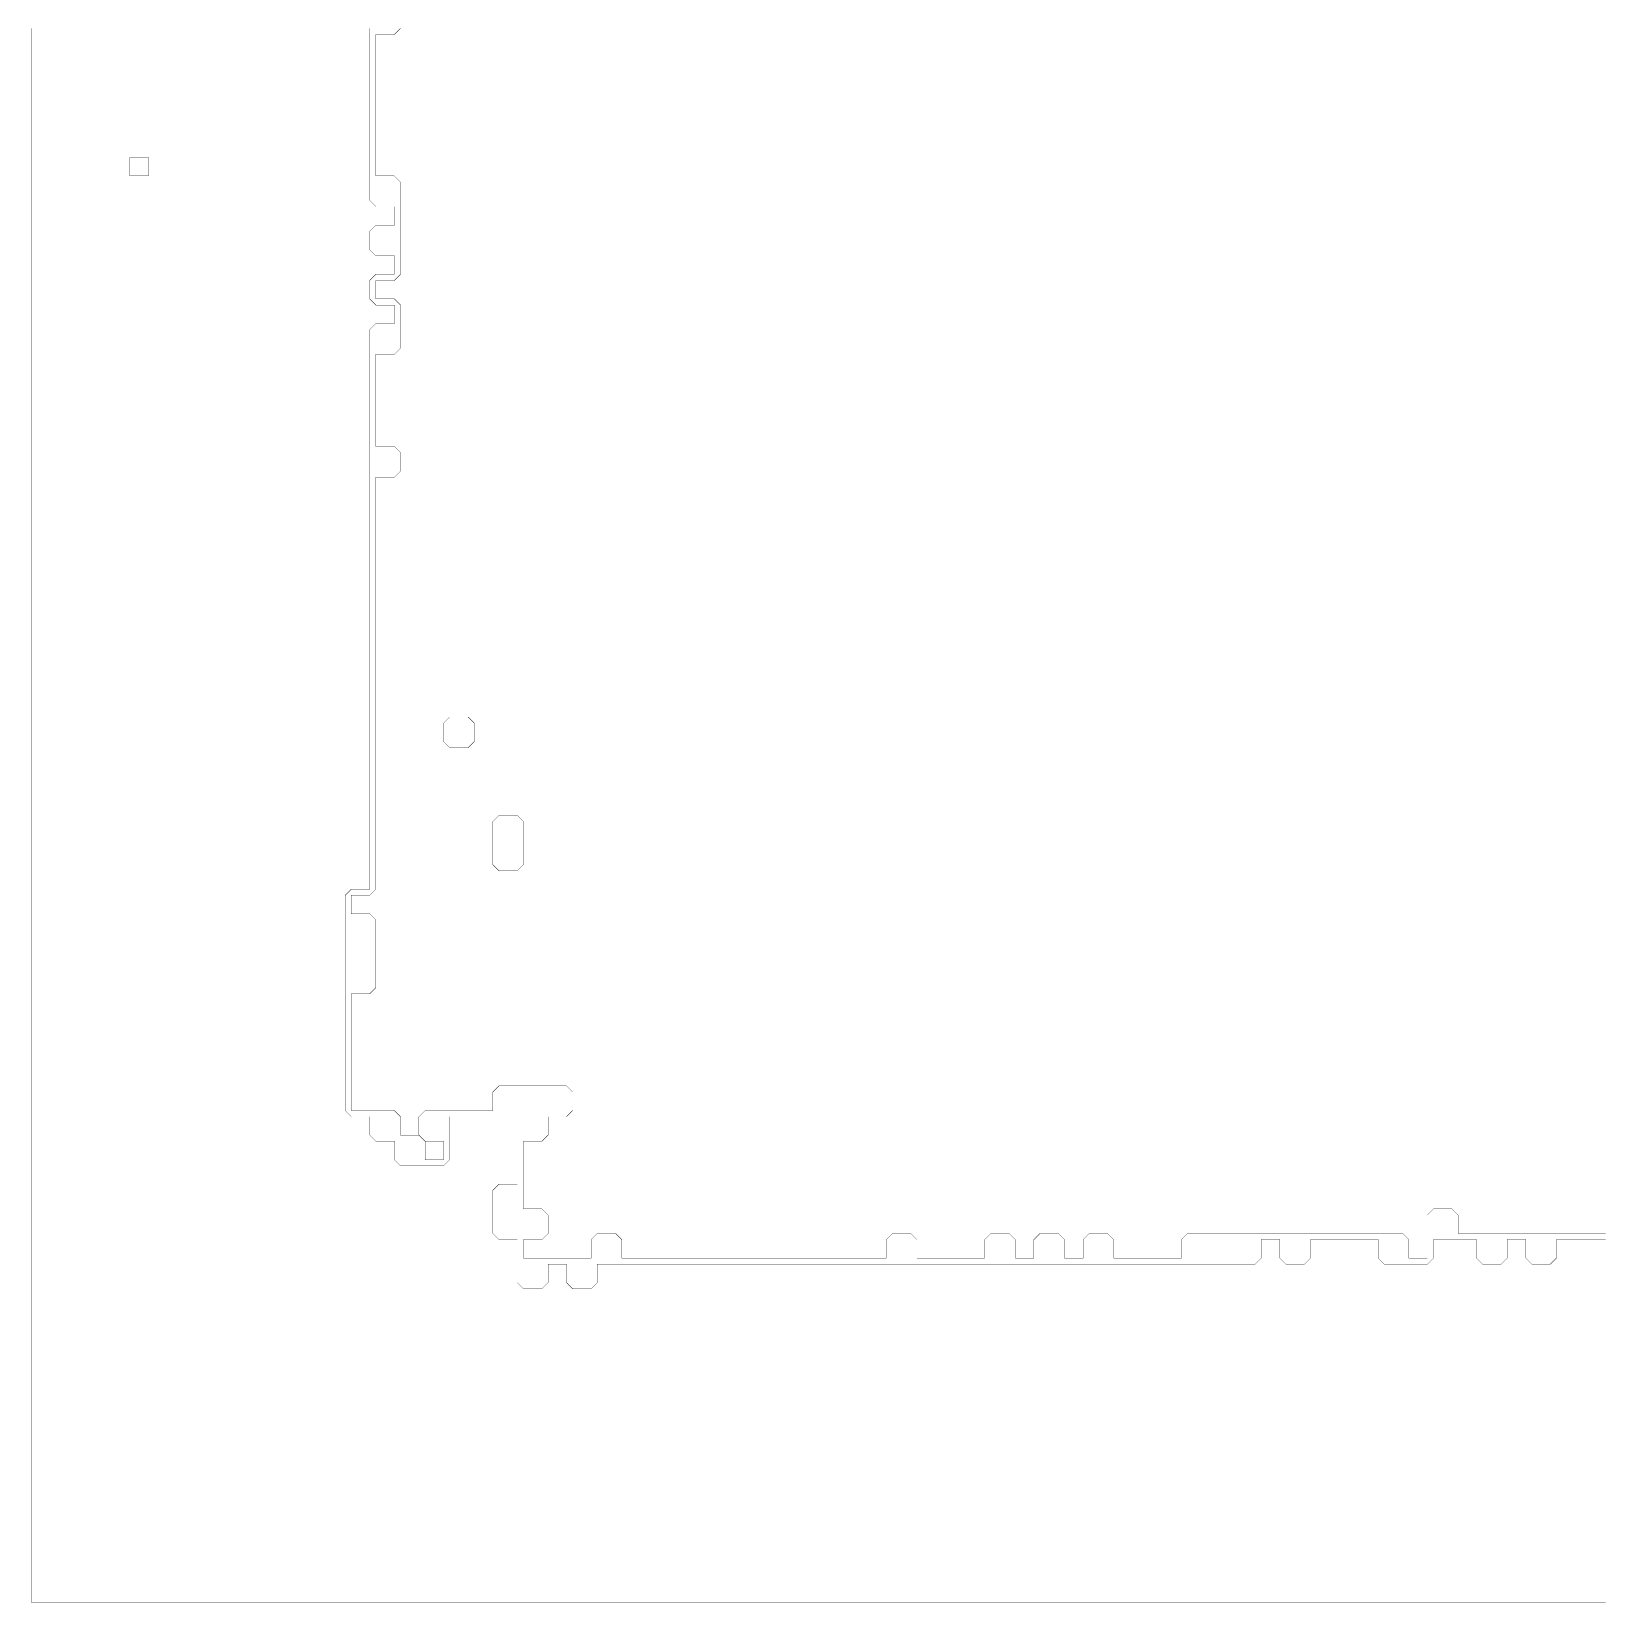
# Model space of a CAD drawing. Header units: metres. Extents: x 0 to 4990, y -4990 to 0.
# Drawn here: x 0 to 2495, y -4990 to -2495 of the extents above; entities that cross this region are included whole.
import ezdxf

# ---------------------------------------------------------------- set-up
doc = ezdxf.new("R2010")
doc.units = ezdxf.units.M
for name, color, linetype in [('conductor', 1, 'Continuous'), ('dielectric', 8, 'Continuous'), ('substrate', 5, 'Continuous')]:
    doc.layers.add(name, color=color, linetype=linetype)

msp = doc.modelspace()

# ---------------------------------------------------------------- linework, layer by layer
at = {"layer": 'conductor', "const_width": 0.5}
msp.add_lwpolyline([(585.9375, -2490.234375), (576.171875, -2500), (566.40625, -2500), (556.640625, -2500), (546.875, -2500), (546.875, -2509.765625), (546.875, -2519.53125), (546.875, -2529.296875), (546.875, -2539.0625), (546.875, -2548.828125), (546.875, -2558.59375), (546.875, -2568.359375), (546.875, -2578.125), (546.875, -2587.890625), (546.875, -2597.65625), (546.875, -2607.421875), (546.875, -2617.1875), (546.875, -2626.953125), (546.875, -2636.71875), (546.875, -2646.484375), (546.875, -2656.25), (546.875, -2666.015625), (546.875, -2675.78125), (546.875, -2685.546875), (546.875, -2695.3125), (546.875, -2705.078125), (546.875, -2714.84375), (546.875, -2724.609375), (556.640625, -2724.609375), (566.40625, -2724.609375), (576.171875, -2724.609375), (585.9375, -2734.375), (585.9375, -2744.140625), (585.9375, -2753.90625), (585.9375, -2763.671875), (585.9375, -2773.4375), (585.9375, -2783.203125), (585.9375, -2792.96875), (585.9375, -2802.734375), (585.9375, -2812.5), (585.9375, -2822.265625), (585.9375, -2832.03125), (585.9375, -2841.796875), (585.9375, -2851.5625), (585.9375, -2861.328125), (585.9375, -2871.09375), (585.9375, -2880.859375), (576.171875, -2890.625), (566.40625, -2890.625), (556.640625, -2890.625), (546.875, -2890.625), (546.875, -2900.390625), (546.875, -2910.15625), (546.875, -2919.921875), (556.640625, -2919.921875), (566.40625, -2919.921875), (576.171875, -2919.921875), (585.9375, -2929.6875), (585.9375, -2939.453125), (585.9375, -2949.21875), (585.9375, -2958.984375), (585.9375, -2968.75), (585.9375, -2978.515625), (585.9375, -2988.28125), (585.9375, -2998.046875), (576.171875, -3007.8125), (566.40625, -3007.8125), (556.640625, -3007.8125), (546.875, -3007.8125), (546.875, -3017.578125), (546.875, -3027.34375), (546.875, -3037.109375), (546.875, -3046.875), (546.875, -3056.640625), (546.875, -3066.40625), (546.875, -3076.171875), (546.875, -3085.9375), (546.875, -3095.703125), (546.875, -3105.46875), (546.875, -3115.234375), (546.875, -3125), (546.875, -3134.765625), (546.875, -3144.53125), (546.875, -3154.296875), (556.640625, -3154.296875), (566.40625, -3154.296875), (576.171875, -3154.296875), (585.9375, -3164.0625), (585.9375, -3173.828125), (585.9375, -3183.59375), (585.9375, -3193.359375), (576.171875, -3203.125), (566.40625, -3203.125), (556.640625, -3203.125), (546.875, -3203.125), (546.875, -3212.890625), (546.875, -3222.65625), (546.875, -3232.421875), (546.875, -3242.1875), (546.875, -3251.953125), (546.875, -3261.71875), (546.875, -3271.484375), (546.875, -3281.25), (546.875, -3291.015625), (546.875, -3300.78125), (546.875, -3310.546875), (546.875, -3320.3125), (546.875, -3330.078125), (546.875, -3339.84375), (546.875, -3349.609375), (546.875, -3359.375), (546.875, -3369.140625), (546.875, -3378.90625), (546.875, -3388.671875), (546.875, -3398.4375), (546.875, -3408.203125), (546.875, -3417.96875), (546.875, -3427.734375), (546.875, -3437.5), (546.875, -3447.265625), (546.875, -3457.03125), (546.875, -3466.796875), (546.875, -3476.5625), (546.875, -3486.328125), (546.875, -3496.09375), (546.875, -3505.859375), (546.875, -3515.625), (546.875, -3525.390625), (546.875, -3535.15625), (546.875, -3544.921875), (546.875, -3554.6875), (546.875, -3564.453125), (546.875, -3574.21875), (546.875, -3583.984375), (546.875, -3593.75), (546.875, -3603.515625), (546.875, -3613.28125), (546.875, -3623.046875), (546.875, -3632.8125), (546.875, -3642.578125), (546.875, -3652.34375), (546.875, -3662.109375), (546.875, -3671.875), (546.875, -3681.640625), (546.875, -3691.40625), (546.875, -3701.171875), (546.875, -3710.9375), (546.875, -3720.703125), (546.875, -3730.46875), (546.875, -3740.234375), (546.875, -3750), (546.875, -3759.765625), (546.875, -3769.53125), (546.875, -3779.296875), (546.875, -3789.0625), (546.875, -3798.828125), (546.875, -3808.59375), (546.875, -3818.359375), (546.875, -3828.125), (546.875, -3837.890625), (546.875, -3847.65625), (546.875, -3857.421875), (537.109375, -3867.1875), (527.34375, -3867.1875), (517.578125, -3867.1875), (507.8125, -3867.1875), (507.8125, -3876.953125), (507.8125, -3886.71875), (507.8125, -3896.484375), (517.578125, -3896.484375), (527.34375, -3896.484375), (537.109375, -3896.484375), (546.875, -3906.25), (546.875, -3916.015625), (546.875, -3925.78125), (546.875, -3935.546875), (546.875, -3945.3125), (546.875, -3955.078125), (546.875, -3964.84375), (546.875, -3974.609375), (546.875, -3984.375), (546.875, -3994.140625), (546.875, -4003.90625), (546.875, -4013.671875), (537.109375, -4023.4375), (527.34375, -4023.4375), (517.578125, -4023.4375), (507.8125, -4023.4375), (507.8125, -4033.203125), (507.8125, -4042.96875), (507.8125, -4052.734375), (507.8125, -4062.5), (507.8125, -4072.265625), (507.8125, -4082.03125), (507.8125, -4091.796875), (507.8125, -4101.5625), (507.8125, -4111.328125), (507.8125, -4121.09375), (507.8125, -4130.859375), (507.8125, -4140.625), (507.8125, -4150.390625), (507.8125, -4160.15625), (507.8125, -4169.921875), (507.8125, -4179.6875), (507.8125, -4189.453125), (507.8125, -4199.21875), (507.8125, -4208.984375), (517.578125, -4208.984375), (527.34375, -4208.984375), (537.109375, -4208.984375), (546.875, -4208.984375), (556.640625, -4208.984375), (566.40625, -4208.984375), (576.171875, -4208.984375), (585.9375, -4218.75), (585.9375, -4228.515625), (585.9375, -4238.28125), (585.9375, -4248.046875), (595.703125, -4248.046875), (605.46875, -4248.046875), (615.234375, -4248.046875), (625, -4257.8125), (625, -4267.578125), (625, -4277.34375), (625, -4287.109375), (634.765625, -4287.109375), (644.53125, -4287.109375), (654.296875, -4287.109375), (654.296875, -4277.34375), (654.296875, -4267.578125), (654.296875, -4257.8125), (644.53125, -4257.8125), (634.765625, -4257.8125), (625, -4257.8125), (615.234375, -4248.046875), (615.234375, -4238.28125), (615.234375, -4228.515625), (615.234375, -4218.75), (625, -4208.984375), (634.765625, -4208.984375), (644.53125, -4208.984375), (654.296875, -4208.984375), (664.0625, -4208.984375), (673.828125, -4208.984375), (683.59375, -4208.984375), (693.359375, -4208.984375), (703.125, -4208.984375), (712.890625, -4208.984375), (722.65625, -4208.984375), (732.421875, -4208.984375), (732.421875, -4199.21875), (732.421875, -4189.453125), (732.421875, -4179.6875), (742.1875, -4169.921875), (751.953125, -4169.921875), (761.71875, -4169.921875), (771.484375, -4169.921875), (781.25, -4169.921875), (791.015625, -4169.921875), (800.78125, -4169.921875), (810.546875, -4169.921875), (820.3125, -4169.921875), (830.078125, -4169.921875), (839.84375, -4169.921875), (849.609375, -4169.921875), (859.375, -4179.6875), (859.375, -4189.453125), (859.375, -4199.21875), (859.375, -4208.984375), (849.609375, -4218.75), (839.84375, -4218.75), (830.078125, -4218.75), (820.3125, -4218.75), (820.3125, -4228.515625), (820.3125, -4238.28125), (820.3125, -4248.046875), (810.546875, -4257.8125), (800.78125, -4257.8125), (791.015625, -4257.8125), (781.25, -4257.8125), (781.25, -4267.578125), (781.25, -4277.34375), (781.25, -4287.109375), (781.25, -4296.875), (781.25, -4306.640625), (781.25, -4316.40625), (781.25, -4326.171875), (781.25, -4335.9375), (781.25, -4345.703125), (781.25, -4355.46875), (781.25, -4365.234375), (791.015625, -4365.234375), (800.78125, -4365.234375), (810.546875, -4365.234375), (820.3125, -4375), (820.3125, -4384.765625), (820.3125, -4394.53125), (820.3125, -4404.296875), (810.546875, -4414.0625), (800.78125, -4414.0625), (791.015625, -4414.0625), (781.25, -4414.0625), (781.25, -4423.828125), (781.25, -4433.59375), (781.25, -4443.359375), (791.015625, -4443.359375), (800.78125, -4443.359375), (810.546875, -4443.359375), (820.3125, -4443.359375), (830.078125, -4443.359375), (839.84375, -4443.359375), (849.609375, -4443.359375), (859.375, -4443.359375), (869.140625, -4443.359375), (878.90625, -4443.359375), (888.671875, -4443.359375), (888.671875, -4433.59375), (888.671875, -4423.828125), (888.671875, -4414.0625), (898.4375, -4404.296875), (908.203125, -4404.296875), (917.96875, -4404.296875), (927.734375, -4404.296875), (937.5, -4414.0625), (937.5, -4423.828125), (937.5, -4433.59375), (937.5, -4443.359375), (947.265625, -4443.359375), (957.03125, -4443.359375), (966.796875, -4443.359375), (976.5625, -4443.359375), (986.328125, -4443.359375), (996.09375, -4443.359375), (1005.859375, -4443.359375), (1015.625, -4443.359375), (1025.390625, -4443.359375), (1035.15625, -4443.359375), (1044.921875, -4443.359375), (1054.6875, -4443.359375), (1064.453125, -4443.359375), (1074.21875, -4443.359375), (1083.984375, -4443.359375), (1093.75, -4443.359375), (1103.515625, -4443.359375), (1113.28125, -4443.359375), (1123.046875, -4443.359375), (1132.8125, -4443.359375), (1142.578125, -4443.359375), (1152.34375, -4443.359375), (1162.109375, -4443.359375), (1171.875, -4443.359375), (1181.640625, -4443.359375), (1191.40625, -4443.359375), (1201.171875, -4443.359375), (1210.9375, -4443.359375), (1220.703125, -4443.359375), (1230.46875, -4443.359375), (1240.234375, -4443.359375), (1250, -4443.359375), (1259.765625, -4443.359375), (1269.53125, -4443.359375), (1279.296875, -4443.359375), (1289.0625, -4443.359375), (1298.828125, -4443.359375), (1308.59375, -4443.359375), (1318.359375, -4443.359375), (1328.125, -4443.359375), (1337.890625, -4443.359375), (1347.65625, -4443.359375), (1357.421875, -4443.359375), (1357.421875, -4433.59375), (1357.421875, -4423.828125), (1357.421875, -4414.0625), (1367.1875, -4404.296875), (1376.953125, -4404.296875), (1386.71875, -4404.296875), (1396.484375, -4404.296875), (1406.25, -4414.0625), (1406.25, -4423.828125), (1406.25, -4433.59375), (1406.25, -4443.359375), (1416.015625, -4443.359375), (1425.78125, -4443.359375), (1435.546875, -4443.359375), (1445.3125, -4443.359375), (1455.078125, -4443.359375), (1464.84375, -4443.359375), (1474.609375, -4443.359375), (1484.375, -4443.359375), (1494.140625, -4443.359375), (1503.90625, -4443.359375), (1513.671875, -4443.359375), (1513.671875, -4433.59375), (1513.671875, -4423.828125), (1513.671875, -4414.0625), (1523.4375, -4404.296875), (1533.203125, -4404.296875), (1542.96875, -4404.296875), (1552.734375, -4404.296875), (1562.5, -4414.0625), (1562.5, -4423.828125), (1562.5, -4433.59375), (1562.5, -4443.359375), (1572.265625, -4443.359375), (1582.03125, -4443.359375), (1591.796875, -4443.359375), (1591.796875, -4433.59375), (1591.796875, -4423.828125), (1591.796875, -4414.0625), (1601.5625, -4404.296875), (1611.328125, -4404.296875), (1621.09375, -4404.296875), (1630.859375, -4404.296875), (1640.625, -4414.0625), (1640.625, -4423.828125), (1640.625, -4433.59375), (1640.625, -4443.359375), (1650.390625, -4443.359375), (1660.15625, -4443.359375), (1669.921875, -4443.359375), (1669.921875, -4433.59375), (1669.921875, -4423.828125), (1669.921875, -4414.0625), (1679.6875, -4404.296875), (1689.453125, -4404.296875), (1699.21875, -4404.296875), (1708.984375, -4404.296875), (1718.75, -4414.0625), (1718.75, -4423.828125), (1718.75, -4433.59375), (1718.75, -4443.359375), (1728.515625, -4443.359375), (1738.28125, -4443.359375), (1748.046875, -4443.359375), (1757.8125, -4443.359375), (1767.578125, -4443.359375), (1777.34375, -4443.359375), (1787.109375, -4443.359375), (1796.875, -4443.359375), (1806.640625, -4443.359375), (1816.40625, -4443.359375), (1826.171875, -4443.359375), (1826.171875, -4433.59375), (1826.171875, -4423.828125), (1826.171875, -4414.0625), (1835.9375, -4404.296875), (1845.703125, -4404.296875), (1855.46875, -4404.296875), (1865.234375, -4404.296875), (1875, -4404.296875), (1884.765625, -4404.296875), (1894.53125, -4404.296875), (1904.296875, -4404.296875), (1914.0625, -4404.296875), (1923.828125, -4404.296875), (1933.59375, -4404.296875), (1943.359375, -4404.296875), (1953.125, -4404.296875), (1962.890625, -4404.296875), (1972.65625, -4404.296875), (1982.421875, -4404.296875), (1992.1875, -4404.296875), (2001.953125, -4404.296875), (2011.71875, -4404.296875), (2021.484375, -4404.296875), (2031.25, -4404.296875), (2041.015625, -4404.296875), (2050.78125, -4404.296875), (2060.546875, -4404.296875), (2070.3125, -4404.296875), (2080.078125, -4404.296875), (2089.84375, -4404.296875), (2099.609375, -4404.296875), (2109.375, -4404.296875), (2119.140625, -4404.296875), (2128.90625, -4404.296875), (2138.671875, -4404.296875), (2148.4375, -4404.296875), (2158.203125, -4404.296875), (2167.96875, -4404.296875), (2177.734375, -4404.296875), (2187.5, -4414.0625), (2187.5, -4423.828125), (2187.5, -4433.59375), (2187.5, -4443.359375), (2197.265625, -4443.359375), (2207.03125, -4443.359375), (2216.796875, -4443.359375), (2216.796875, -4433.59375), (2216.796875, -4423.828125), (2216.796875, -4414.0625), (2216.796875, -4404.296875), (2216.796875, -4394.53125), (2216.796875, -4384.765625), (2216.796875, -4375), (2226.5625, -4365.234375), (2236.328125, -4365.234375), (2246.09375, -4365.234375), (2255.859375, -4365.234375), (2265.625, -4375), (2265.625, -4384.765625), (2265.625, -4394.53125), (2265.625, -4404.296875), (2275.390625, -4404.296875), (2285.15625, -4404.296875), (2294.921875, -4404.296875), (2304.6875, -4404.296875), (2314.453125, -4404.296875), (2324.21875, -4404.296875), (2333.984375, -4404.296875), (2343.75, -4404.296875), (2353.515625, -4404.296875), (2363.28125, -4404.296875), (2373.046875, -4404.296875), (2382.8125, -4404.296875), (2392.578125, -4404.296875), (2402.34375, -4404.296875), (2412.109375, -4404.296875), (2421.875, -4404.296875), (2431.640625, -4404.296875), (2441.40625, -4404.296875), (2451.171875, -4404.296875), (2460.9375, -4404.296875), (2470.703125, -4404.296875), (2480.46875, -4404.296875), (2490.234375, -4404.296875), (2500, -4404.296875)], dxfattribs=at)
for points in [[(654.296875, -3593.75), (664.0625, -3583.984375), (673.828125, -3583.984375), (683.59375, -3583.984375), (693.359375, -3583.984375), (703.125, -3593.75), (703.125, -3603.515625), (703.125, -3613.28125), (703.125, -3623.046875), (693.359375, -3632.8125), (683.59375, -3632.8125), (673.828125, -3632.8125), (664.0625, -3632.8125), (654.296875, -3623.046875), (654.296875, -3613.28125), (654.296875, -3603.515625)], [(732.421875, -3750), (742.1875, -3740.234375), (751.953125, -3740.234375), (761.71875, -3740.234375), (771.484375, -3740.234375), (781.25, -3750), (781.25, -3759.765625), (781.25, -3769.53125), (781.25, -3779.296875), (781.25, -3789.0625), (781.25, -3798.828125), (781.25, -3808.59375), (781.25, -3818.359375), (771.484375, -3828.125), (761.71875, -3828.125), (751.953125, -3828.125), (742.1875, -3828.125), (732.421875, -3818.359375), (732.421875, -3808.59375), (732.421875, -3798.828125), (732.421875, -3789.0625), (732.421875, -3779.296875), (732.421875, -3769.53125), (732.421875, -3759.765625)]]:
    msp.add_lwpolyline(points, close=True, dxfattribs=at)
at = {"layer": 'dielectric', "const_width": 0.5}
msp.add_lwpolyline([(156.25, -2695.3125), (156.25, -2705.078125), (156.25, -2714.84375), (156.25, -2724.609375), (166.015625, -2724.609375), (175.78125, -2724.609375), (185.546875, -2724.609375), (185.546875, -2714.84375), (185.546875, -2705.078125), (185.546875, -2695.3125), (175.78125, -2695.3125), (166.015625, -2695.3125)], close=True, dxfattribs=at)
at = {"layer": 'substrate', "const_width": 0.5}
for points in [[(0, -2490.234375), (0, -2500), (0, -2509.765625), (0, -2519.53125), (0, -2529.296875), (0, -2539.0625), (0, -2548.828125), (0, -2558.59375), (0, -2568.359375), (0, -2578.125), (0, -2587.890625), (0, -2597.65625), (0, -2607.421875), (0, -2617.1875), (0, -2626.953125), (0, -2636.71875), (0, -2646.484375), (0, -2656.25), (0, -2666.015625), (0, -2675.78125), (0, -2685.546875), (0, -2695.3125), (0, -2705.078125), (0, -2714.84375), (0, -2724.609375), (0, -2734.375), (0, -2744.140625), (0, -2753.90625), (0, -2763.671875), (0, -2773.4375), (0, -2783.203125), (0, -2792.96875), (0, -2802.734375), (0, -2812.5), (0, -2822.265625), (0, -2832.03125), (0, -2841.796875), (0, -2851.5625), (0, -2861.328125), (0, -2871.09375), (0, -2880.859375), (0, -2890.625), (0, -2900.390625), (0, -2910.15625), (0, -2919.921875), (0, -2929.6875), (0, -2939.453125), (0, -2949.21875), (0, -2958.984375), (0, -2968.75), (0, -2978.515625), (0, -2988.28125), (0, -2998.046875), (0, -3007.8125), (0, -3017.578125), (0, -3027.34375), (0, -3037.109375), (0, -3046.875), (0, -3056.640625), (0, -3066.40625), (0, -3076.171875), (0, -3085.9375), (0, -3095.703125), (0, -3105.46875), (0, -3115.234375), (0, -3125), (0, -3134.765625), (0, -3144.53125), (0, -3154.296875), (0, -3164.0625), (0, -3173.828125), (0, -3183.59375), (0, -3193.359375), (0, -3203.125), (0, -3212.890625), (0, -3222.65625), (0, -3232.421875), (0, -3242.1875), (0, -3251.953125), (0, -3261.71875), (0, -3271.484375), (0, -3281.25), (0, -3291.015625), (0, -3300.78125), (0, -3310.546875), (0, -3320.3125), (0, -3330.078125), (0, -3339.84375), (0, -3349.609375), (0, -3359.375), (0, -3369.140625), (0, -3378.90625), (0, -3388.671875), (0, -3398.4375), (0, -3408.203125), (0, -3417.96875), (0, -3427.734375), (0, -3437.5), (0, -3447.265625), (0, -3457.03125), (0, -3466.796875), (0, -3476.5625), (0, -3486.328125), (0, -3496.09375), (0, -3505.859375), (0, -3515.625), (0, -3525.390625), (0, -3535.15625), (0, -3544.921875), (0, -3554.6875), (0, -3564.453125), (0, -3574.21875), (0, -3583.984375), (0, -3593.75), (0, -3603.515625), (0, -3613.28125), (0, -3623.046875), (0, -3632.8125), (0, -3642.578125), (0, -3652.34375), (0, -3662.109375), (0, -3671.875), (0, -3681.640625), (0, -3691.40625), (0, -3701.171875), (0, -3710.9375), (0, -3720.703125), (0, -3730.46875), (0, -3740.234375), (0, -3750), (0, -3759.765625), (0, -3769.53125), (0, -3779.296875), (0, -3789.0625), (0, -3798.828125), (0, -3808.59375), (0, -3818.359375), (0, -3828.125), (0, -3837.890625), (0, -3847.65625), (0, -3857.421875), (0, -3867.1875), (0, -3876.953125), (0, -3886.71875), (0, -3896.484375), (0, -3906.25), (0, -3916.015625), (0, -3925.78125), (0, -3935.546875), (0, -3945.3125), (0, -3955.078125), (0, -3964.84375), (0, -3974.609375), (0, -3984.375), (0, -3994.140625), (0, -4003.90625), (0, -4013.671875), (0, -4023.4375), (0, -4033.203125), (0, -4042.96875), (0, -4052.734375), (0, -4062.5), (0, -4072.265625), (0, -4082.03125), (0, -4091.796875), (0, -4101.5625), (0, -4111.328125), (0, -4121.09375), (0, -4130.859375), (0, -4140.625), (0, -4150.390625), (0, -4160.15625), (0, -4169.921875), (0, -4179.6875), (0, -4189.453125), (0, -4199.21875), (0, -4208.984375), (0, -4218.75), (0, -4228.515625), (0, -4238.28125), (0, -4248.046875), (0, -4257.8125), (0, -4267.578125), (0, -4277.34375), (0, -4287.109375), (0, -4296.875), (0, -4306.640625), (0, -4316.40625), (0, -4326.171875), (0, -4335.9375), (0, -4345.703125), (0, -4355.46875), (0, -4365.234375), (0, -4375), (0, -4384.765625), (0, -4394.53125), (0, -4404.296875), (0, -4414.0625), (0, -4423.828125), (0, -4433.59375), (0, -4443.359375), (0, -4453.125), (0, -4462.890625), (0, -4472.65625), (0, -4482.421875), (0, -4492.1875), (0, -4501.953125), (0, -4511.71875), (0, -4521.484375), (0, -4531.25), (0, -4541.015625), (0, -4550.78125), (0, -4560.546875), (0, -4570.3125), (0, -4580.078125), (0, -4589.84375), (0, -4599.609375), (0, -4609.375), (0, -4619.140625), (0, -4628.90625), (0, -4638.671875), (0, -4648.4375), (0, -4658.203125), (0, -4667.96875), (0, -4677.734375), (0, -4687.5), (0, -4697.265625), (0, -4707.03125), (0, -4716.796875), (0, -4726.5625), (0, -4736.328125), (0, -4746.09375), (0, -4755.859375), (0, -4765.625), (0, -4775.390625), (0, -4785.15625), (0, -4794.921875), (0, -4804.6875), (0, -4814.453125), (0, -4824.21875), (0, -4833.984375), (0, -4843.75), (0, -4853.515625), (0, -4863.28125), (0, -4873.046875), (0, -4882.8125), (0, -4892.578125), (0, -4902.34375), (0, -4912.109375), (0, -4921.875), (0, -4931.640625), (0, -4941.40625), (0, -4951.171875), (0, -4960.9375), (0, -4970.703125), (0, -4980.46875), (0, -4990.234375), (9.765625, -4990.234375), (19.53125, -4990.234375), (29.296875, -4990.234375), (39.0625, -4990.234375), (48.828125, -4990.234375), (58.59375, -4990.234375), (68.359375, -4990.234375), (78.125, -4990.234375), (87.890625, -4990.234375), (97.65625, -4990.234375), (107.421875, -4990.234375), (117.1875, -4990.234375), (126.953125, -4990.234375), (136.71875, -4990.234375), (146.484375, -4990.234375), (156.25, -4990.234375), (166.015625, -4990.234375), (175.78125, -4990.234375), (185.546875, -4990.234375), (195.3125, -4990.234375), (205.078125, -4990.234375), (214.84375, -4990.234375), (224.609375, -4990.234375), (234.375, -4990.234375), (244.140625, -4990.234375), (253.90625, -4990.234375), (263.671875, -4990.234375), (273.4375, -4990.234375), (283.203125, -4990.234375), (292.96875, -4990.234375), (302.734375, -4990.234375), (312.5, -4990.234375), (322.265625, -4990.234375), (332.03125, -4990.234375), (341.796875, -4990.234375), (351.5625, -4990.234375), (361.328125, -4990.234375), (371.09375, -4990.234375), (380.859375, -4990.234375), (390.625, -4990.234375), (400.390625, -4990.234375), (410.15625, -4990.234375), (419.921875, -4990.234375), (429.6875, -4990.234375), (439.453125, -4990.234375), (449.21875, -4990.234375), (458.984375, -4990.234375), (468.75, -4990.234375), (478.515625, -4990.234375), (488.28125, -4990.234375), (498.046875, -4990.234375), (507.8125, -4990.234375), (517.578125, -4990.234375), (527.34375, -4990.234375), (537.109375, -4990.234375), (546.875, -4990.234375), (556.640625, -4990.234375), (566.40625, -4990.234375), (576.171875, -4990.234375), (585.9375, -4990.234375), (595.703125, -4990.234375), (605.46875, -4990.234375), (615.234375, -4990.234375), (625, -4990.234375), (634.765625, -4990.234375), (644.53125, -4990.234375), (654.296875, -4990.234375), (664.0625, -4990.234375), (673.828125, -4990.234375), (683.59375, -4990.234375), (693.359375, -4990.234375), (703.125, -4990.234375), (712.890625, -4990.234375), (722.65625, -4990.234375), (732.421875, -4990.234375), (742.1875, -4990.234375), (751.953125, -4990.234375), (761.71875, -4990.234375), (771.484375, -4990.234375), (781.25, -4990.234375), (791.015625, -4990.234375), (800.78125, -4990.234375), (810.546875, -4990.234375), (820.3125, -4990.234375), (830.078125, -4990.234375), (839.84375, -4990.234375), (849.609375, -4990.234375), (859.375, -4990.234375), (869.140625, -4990.234375), (878.90625, -4990.234375), (888.671875, -4990.234375), (898.4375, -4990.234375), (908.203125, -4990.234375), (917.96875, -4990.234375), (927.734375, -4990.234375), (937.5, -4990.234375), (947.265625, -4990.234375), (957.03125, -4990.234375), (966.796875, -4990.234375), (976.5625, -4990.234375), (986.328125, -4990.234375), (996.09375, -4990.234375), (1005.859375, -4990.234375), (1015.625, -4990.234375), (1025.390625, -4990.234375), (1035.15625, -4990.234375), (1044.921875, -4990.234375), (1054.6875, -4990.234375), (1064.453125, -4990.234375), (1074.21875, -4990.234375), (1083.984375, -4990.234375), (1093.75, -4990.234375), (1103.515625, -4990.234375), (1113.28125, -4990.234375), (1123.046875, -4990.234375), (1132.8125, -4990.234375), (1142.578125, -4990.234375), (1152.34375, -4990.234375), (1162.109375, -4990.234375), (1171.875, -4990.234375), (1181.640625, -4990.234375), (1191.40625, -4990.234375), (1201.171875, -4990.234375), (1210.9375, -4990.234375), (1220.703125, -4990.234375), (1230.46875, -4990.234375), (1240.234375, -4990.234375), (1250, -4990.234375), (1259.765625, -4990.234375), (1269.53125, -4990.234375), (1279.296875, -4990.234375), (1289.0625, -4990.234375), (1298.828125, -4990.234375), (1308.59375, -4990.234375), (1318.359375, -4990.234375), (1328.125, -4990.234375), (1337.890625, -4990.234375), (1347.65625, -4990.234375), (1357.421875, -4990.234375), (1367.1875, -4990.234375), (1376.953125, -4990.234375), (1386.71875, -4990.234375), (1396.484375, -4990.234375), (1406.25, -4990.234375), (1416.015625, -4990.234375), (1425.78125, -4990.234375), (1435.546875, -4990.234375), (1445.3125, -4990.234375), (1455.078125, -4990.234375), (1464.84375, -4990.234375), (1474.609375, -4990.234375), (1484.375, -4990.234375), (1494.140625, -4990.234375), (1503.90625, -4990.234375), (1513.671875, -4990.234375), (1523.4375, -4990.234375), (1533.203125, -4990.234375), (1542.96875, -4990.234375), (1552.734375, -4990.234375), (1562.5, -4990.234375), (1572.265625, -4990.234375), (1582.03125, -4990.234375), (1591.796875, -4990.234375), (1601.5625, -4990.234375), (1611.328125, -4990.234375), (1621.09375, -4990.234375), (1630.859375, -4990.234375), (1640.625, -4990.234375), (1650.390625, -4990.234375), (1660.15625, -4990.234375), (1669.921875, -4990.234375), (1679.6875, -4990.234375), (1689.453125, -4990.234375), (1699.21875, -4990.234375), (1708.984375, -4990.234375), (1718.75, -4990.234375), (1728.515625, -4990.234375), (1738.28125, -4990.234375), (1748.046875, -4990.234375), (1757.8125, -4990.234375), (1767.578125, -4990.234375), (1777.34375, -4990.234375), (1787.109375, -4990.234375), (1796.875, -4990.234375), (1806.640625, -4990.234375), (1816.40625, -4990.234375), (1826.171875, -4990.234375), (1835.9375, -4990.234375), (1845.703125, -4990.234375), (1855.46875, -4990.234375), (1865.234375, -4990.234375), (1875, -4990.234375), (1884.765625, -4990.234375), (1894.53125, -4990.234375), (1904.296875, -4990.234375), (1914.0625, -4990.234375), (1923.828125, -4990.234375), (1933.59375, -4990.234375), (1943.359375, -4990.234375), (1953.125, -4990.234375), (1962.890625, -4990.234375), (1972.65625, -4990.234375), (1982.421875, -4990.234375), (1992.1875, -4990.234375), (2001.953125, -4990.234375), (2011.71875, -4990.234375), (2021.484375, -4990.234375), (2031.25, -4990.234375), (2041.015625, -4990.234375), (2050.78125, -4990.234375), (2060.546875, -4990.234375), (2070.3125, -4990.234375), (2080.078125, -4990.234375), (2089.84375, -4990.234375), (2099.609375, -4990.234375), (2109.375, -4990.234375), (2119.140625, -4990.234375), (2128.90625, -4990.234375), (2138.671875, -4990.234375), (2148.4375, -4990.234375), (2158.203125, -4990.234375), (2167.96875, -4990.234375), (2177.734375, -4990.234375), (2187.5, -4990.234375), (2197.265625, -4990.234375), (2207.03125, -4990.234375), (2216.796875, -4990.234375), (2226.5625, -4990.234375), (2236.328125, -4990.234375), (2246.09375, -4990.234375), (2255.859375, -4990.234375), (2265.625, -4990.234375), (2275.390625, -4990.234375), (2285.15625, -4990.234375), (2294.921875, -4990.234375), (2304.6875, -4990.234375), (2314.453125, -4990.234375), (2324.21875, -4990.234375), (2333.984375, -4990.234375), (2343.75, -4990.234375), (2353.515625, -4990.234375), (2363.28125, -4990.234375), (2373.046875, -4990.234375), (2382.8125, -4990.234375), (2392.578125, -4990.234375), (2402.34375, -4990.234375), (2412.109375, -4990.234375), (2421.875, -4990.234375), (2431.640625, -4990.234375), (2441.40625, -4990.234375), (2451.171875, -4990.234375), (2460.9375, -4990.234375), (2470.703125, -4990.234375), (2480.46875, -4990.234375), (2490.234375, -4990.234375), (2500, -4990.234375)], [(2500, -4414.0625), (2490.234375, -4414.0625), (2480.46875, -4414.0625), (2470.703125, -4414.0625), (2460.9375, -4414.0625), (2451.171875, -4414.0625), (2441.40625, -4414.0625), (2431.640625, -4414.0625), (2421.875, -4414.0625), (2421.875, -4423.828125), (2421.875, -4433.59375), (2421.875, -4443.359375), (2412.109375, -4453.125), (2402.34375, -4453.125), (2392.578125, -4453.125), (2382.8125, -4453.125), (2373.046875, -4443.359375), (2373.046875, -4433.59375), (2373.046875, -4423.828125), (2373.046875, -4414.0625), (2363.28125, -4414.0625), (2353.515625, -4414.0625), (2343.75, -4414.0625), (2343.75, -4423.828125), (2343.75, -4433.59375), (2343.75, -4443.359375), (2333.984375, -4453.125), (2324.21875, -4453.125), (2314.453125, -4453.125), (2304.6875, -4453.125), (2294.921875, -4443.359375), (2294.921875, -4433.59375), (2294.921875, -4423.828125), (2294.921875, -4414.0625), (2285.15625, -4414.0625), (2275.390625, -4414.0625), (2265.625, -4414.0625), (2255.859375, -4414.0625), (2246.09375, -4414.0625), (2236.328125, -4414.0625), (2226.5625, -4414.0625), (2226.5625, -4423.828125), (2226.5625, -4433.59375), (2226.5625, -4443.359375), (2216.796875, -4453.125), (2207.03125, -4453.125), (2197.265625, -4453.125), (2187.5, -4453.125), (2177.734375, -4453.125), (2167.96875, -4453.125), (2158.203125, -4453.125), (2148.4375, -4453.125), (2138.671875, -4443.359375), (2138.671875, -4433.59375), (2138.671875, -4423.828125), (2138.671875, -4414.0625), (2128.90625, -4414.0625), (2119.140625, -4414.0625), (2109.375, -4414.0625), (2099.609375, -4414.0625), (2089.84375, -4414.0625), (2080.078125, -4414.0625), (2070.3125, -4414.0625), (2060.546875, -4414.0625), (2050.78125, -4414.0625), (2041.015625, -4414.0625), (2031.25, -4414.0625), (2031.25, -4423.828125), (2031.25, -4433.59375), (2031.25, -4443.359375), (2021.484375, -4453.125), (2011.71875, -4453.125), (2001.953125, -4453.125), (1992.1875, -4453.125), (1982.421875, -4443.359375), (1982.421875, -4433.59375), (1982.421875, -4423.828125), (1982.421875, -4414.0625), (1972.65625, -4414.0625), (1962.890625, -4414.0625), (1953.125, -4414.0625), (1953.125, -4423.828125), (1953.125, -4433.59375), (1953.125, -4443.359375), (1943.359375, -4453.125), (1933.59375, -4453.125), (1923.828125, -4453.125), (1914.0625, -4453.125), (1904.296875, -4453.125), (1894.53125, -4453.125), (1884.765625, -4453.125), (1875, -4453.125), (1865.234375, -4453.125), (1855.46875, -4453.125), (1845.703125, -4453.125), (1835.9375, -4453.125), (1826.171875, -4453.125), (1816.40625, -4453.125), (1806.640625, -4453.125), (1796.875, -4453.125), (1787.109375, -4453.125), (1777.34375, -4453.125), (1767.578125, -4453.125), (1757.8125, -4453.125), (1748.046875, -4453.125), (1738.28125, -4453.125), (1728.515625, -4453.125), (1718.75, -4453.125), (1708.984375, -4453.125), (1699.21875, -4453.125), (1689.453125, -4453.125), (1679.6875, -4453.125), (1669.921875, -4453.125), (1660.15625, -4453.125), (1650.390625, -4453.125), (1640.625, -4453.125), (1630.859375, -4453.125), (1621.09375, -4453.125), (1611.328125, -4453.125), (1601.5625, -4453.125), (1591.796875, -4453.125), (1582.03125, -4453.125), (1572.265625, -4453.125), (1562.5, -4453.125), (1552.734375, -4453.125), (1542.96875, -4453.125), (1533.203125, -4453.125), (1523.4375, -4453.125), (1513.671875, -4453.125), (1503.90625, -4453.125), (1494.140625, -4453.125), (1484.375, -4453.125), (1474.609375, -4453.125), (1464.84375, -4453.125), (1455.078125, -4453.125), (1445.3125, -4453.125), (1435.546875, -4453.125), (1425.78125, -4453.125), (1416.015625, -4453.125), (1406.25, -4453.125), (1396.484375, -4453.125), (1386.71875, -4453.125), (1376.953125, -4453.125), (1367.1875, -4453.125), (1357.421875, -4453.125), (1347.65625, -4453.125), (1337.890625, -4453.125), (1328.125, -4453.125), (1318.359375, -4453.125), (1308.59375, -4453.125), (1298.828125, -4453.125), (1289.0625, -4453.125), (1279.296875, -4453.125), (1269.53125, -4453.125), (1259.765625, -4453.125), (1250, -4453.125), (1240.234375, -4453.125), (1230.46875, -4453.125), (1220.703125, -4453.125), (1210.9375, -4453.125), (1201.171875, -4453.125), (1191.40625, -4453.125), (1181.640625, -4453.125), (1171.875, -4453.125), (1162.109375, -4453.125), (1152.34375, -4453.125), (1142.578125, -4453.125), (1132.8125, -4453.125), (1123.046875, -4453.125), (1113.28125, -4453.125), (1103.515625, -4453.125), (1093.75, -4453.125), (1083.984375, -4453.125), (1074.21875, -4453.125), (1064.453125, -4453.125), (1054.6875, -4453.125), (1044.921875, -4453.125), (1035.15625, -4453.125), (1025.390625, -4453.125), (1015.625, -4453.125), (1005.859375, -4453.125), (996.09375, -4453.125), (986.328125, -4453.125), (976.5625, -4453.125), (966.796875, -4453.125), (957.03125, -4453.125), (947.265625, -4453.125), (937.5, -4453.125), (927.734375, -4453.125), (917.96875, -4453.125), (908.203125, -4453.125), (898.4375, -4453.125), (898.4375, -4462.890625), (898.4375, -4472.65625), (898.4375, -4482.421875), (888.671875, -4492.1875), (878.90625, -4492.1875), (869.140625, -4492.1875), (859.375, -4492.1875), (849.609375, -4482.421875), (849.609375, -4472.65625), (849.609375, -4462.890625), (849.609375, -4453.125), (839.84375, -4453.125), (830.078125, -4453.125), (820.3125, -4453.125), (820.3125, -4462.890625), (820.3125, -4472.65625), (820.3125, -4482.421875), (810.546875, -4492.1875), (800.78125, -4492.1875), (791.015625, -4492.1875), (781.25, -4492.1875), (771.484375, -4482.421875), (771.484375, -4472.65625), (771.484375, -4462.890625), (771.484375, -4453.125), (771.484375, -4443.359375), (771.484375, -4433.59375), (771.484375, -4423.828125), (771.484375, -4414.0625), (761.71875, -4414.0625), (751.953125, -4414.0625), (742.1875, -4414.0625), (732.421875, -4404.296875), (732.421875, -4394.53125), (732.421875, -4384.765625), (732.421875, -4375), (732.421875, -4365.234375), (732.421875, -4355.46875), (732.421875, -4345.703125), (732.421875, -4335.9375), (742.1875, -4326.171875), (751.953125, -4326.171875), (761.71875, -4326.171875), (771.484375, -4326.171875), (771.484375, -4316.40625), (771.484375, -4306.640625), (771.484375, -4296.875), (771.484375, -4287.109375), (771.484375, -4277.34375), (771.484375, -4267.578125), (771.484375, -4257.8125), (771.484375, -4248.046875), (771.484375, -4238.28125), (771.484375, -4228.515625), (771.484375, -4218.75), (761.71875, -4218.75), (751.953125, -4218.75), (742.1875, -4218.75), (732.421875, -4218.75), (722.65625, -4218.75), (712.890625, -4218.75), (703.125, -4218.75), (693.359375, -4218.75), (683.59375, -4218.75), (673.828125, -4218.75), (664.0625, -4218.75), (664.0625, -4228.515625), (664.0625, -4238.28125), (664.0625, -4248.046875), (664.0625, -4257.8125), (664.0625, -4267.578125), (664.0625, -4277.34375), (664.0625, -4287.109375), (654.296875, -4296.875), (644.53125, -4296.875), (634.765625, -4296.875), (625, -4296.875), (615.234375, -4296.875), (605.46875, -4296.875), (595.703125, -4296.875), (585.9375, -4296.875), (576.171875, -4287.109375), (576.171875, -4277.34375), (576.171875, -4267.578125), (576.171875, -4257.8125), (566.40625, -4257.8125), (556.640625, -4257.8125), (546.875, -4257.8125), (537.109375, -4248.046875), (537.109375, -4238.28125), (537.109375, -4228.515625), (537.109375, -4218.75), (527.34375, -4218.75), (517.578125, -4218.75), (507.8125, -4218.75), (498.046875, -4208.984375), (498.046875, -4199.21875), (498.046875, -4189.453125), (498.046875, -4179.6875), (498.046875, -4169.921875), (498.046875, -4160.15625), (498.046875, -4150.390625), (498.046875, -4140.625), (498.046875, -4130.859375), (498.046875, -4121.09375), (498.046875, -4111.328125), (498.046875, -4101.5625), (498.046875, -4091.796875), (498.046875, -4082.03125), (498.046875, -4072.265625), (498.046875, -4062.5), (498.046875, -4052.734375), (498.046875, -4042.96875), (498.046875, -4033.203125), (498.046875, -4023.4375), (498.046875, -4013.671875), (498.046875, -4003.90625), (498.046875, -3994.140625), (498.046875, -3984.375), (498.046875, -3974.609375), (498.046875, -3964.84375), (498.046875, -3955.078125), (498.046875, -3945.3125), (498.046875, -3935.546875), (498.046875, -3925.78125), (498.046875, -3916.015625), (498.046875, -3906.25), (498.046875, -3896.484375), (498.046875, -3886.71875), (498.046875, -3876.953125), (498.046875, -3867.1875), (507.8125, -3857.421875), (517.578125, -3857.421875), (527.34375, -3857.421875), (537.109375, -3857.421875), (537.109375, -3847.65625), (537.109375, -3837.890625), (537.109375, -3828.125), (537.109375, -3818.359375), (537.109375, -3808.59375), (537.109375, -3798.828125), (537.109375, -3789.0625), (537.109375, -3779.296875), (537.109375, -3769.53125), (537.109375, -3759.765625), (537.109375, -3750), (537.109375, -3740.234375), (537.109375, -3730.46875), (537.109375, -3720.703125), (537.109375, -3710.9375), (537.109375, -3701.171875), (537.109375, -3691.40625), (537.109375, -3681.640625), (537.109375, -3671.875), (537.109375, -3662.109375), (537.109375, -3652.34375), (537.109375, -3642.578125), (537.109375, -3632.8125), (537.109375, -3623.046875), (537.109375, -3613.28125), (537.109375, -3603.515625), (537.109375, -3593.75), (537.109375, -3583.984375), (537.109375, -3574.21875), (537.109375, -3564.453125), (537.109375, -3554.6875), (537.109375, -3544.921875), (537.109375, -3535.15625), (537.109375, -3525.390625), (537.109375, -3515.625), (537.109375, -3505.859375), (537.109375, -3496.09375), (537.109375, -3486.328125), (537.109375, -3476.5625), (537.109375, -3466.796875), (537.109375, -3457.03125), (537.109375, -3447.265625), (537.109375, -3437.5), (537.109375, -3427.734375), (537.109375, -3417.96875), (537.109375, -3408.203125), (537.109375, -3398.4375), (537.109375, -3388.671875), (537.109375, -3378.90625), (537.109375, -3369.140625), (537.109375, -3359.375), (537.109375, -3349.609375), (537.109375, -3339.84375), (537.109375, -3330.078125), (537.109375, -3320.3125), (537.109375, -3310.546875), (537.109375, -3300.78125), (537.109375, -3291.015625), (537.109375, -3281.25), (537.109375, -3271.484375), (537.109375, -3261.71875), (537.109375, -3251.953125), (537.109375, -3242.1875), (537.109375, -3232.421875), (537.109375, -3222.65625), (537.109375, -3212.890625), (537.109375, -3203.125), (537.109375, -3193.359375), (537.109375, -3183.59375), (537.109375, -3173.828125), (537.109375, -3164.0625), (537.109375, -3154.296875), (537.109375, -3144.53125), (537.109375, -3134.765625), (537.109375, -3125), (537.109375, -3115.234375), (537.109375, -3105.46875), (537.109375, -3095.703125), (537.109375, -3085.9375), (537.109375, -3076.171875), (537.109375, -3066.40625), (537.109375, -3056.640625), (537.109375, -3046.875), (537.109375, -3037.109375), (537.109375, -3027.34375), (537.109375, -3017.578125), (537.109375, -3007.8125), (537.109375, -2998.046875), (537.109375, -2988.28125), (537.109375, -2978.515625), (537.109375, -2968.75), (546.875, -2958.984375), (556.640625, -2958.984375), (566.40625, -2958.984375), (576.171875, -2958.984375), (576.171875, -2949.21875), (576.171875, -2939.453125), (576.171875, -2929.6875), (566.40625, -2929.6875), (556.640625, -2929.6875), (546.875, -2929.6875), (537.109375, -2919.921875), (537.109375, -2910.15625), (537.109375, -2900.390625), (537.109375, -2890.625), (546.875, -2880.859375), (556.640625, -2880.859375), (566.40625, -2880.859375), (576.171875, -2880.859375), (576.171875, -2871.09375), (576.171875, -2861.328125), (576.171875, -2851.5625), (566.40625, -2851.5625), (556.640625, -2851.5625), (546.875, -2851.5625), (537.109375, -2841.796875), (537.109375, -2832.03125), (537.109375, -2822.265625), (537.109375, -2812.5), (546.875, -2802.734375), (556.640625, -2802.734375), (566.40625, -2802.734375), (576.171875, -2802.734375), (576.171875, -2792.96875), (576.171875, -2783.203125), (576.171875, -2773.4375), (566.40625, -2773.4375), (556.640625, -2773.4375), (546.875, -2773.4375), (537.109375, -2763.671875), (537.109375, -2753.90625), (537.109375, -2744.140625), (537.109375, -2734.375), (537.109375, -2724.609375), (537.109375, -2714.84375), (537.109375, -2705.078125), (537.109375, -2695.3125), (537.109375, -2685.546875), (537.109375, -2675.78125), (537.109375, -2666.015625), (537.109375, -2656.25), (537.109375, -2646.484375), (537.109375, -2636.71875), (537.109375, -2626.953125), (537.109375, -2617.1875), (537.109375, -2607.421875), (537.109375, -2597.65625), (537.109375, -2587.890625), (537.109375, -2578.125), (537.109375, -2568.359375), (537.109375, -2558.59375), (537.109375, -2548.828125), (537.109375, -2539.0625), (537.109375, -2529.296875), (537.109375, -2519.53125), (537.109375, -2509.765625), (537.109375, -2500), (537.109375, -2490.234375)]]:
    msp.add_lwpolyline(points, dxfattribs=at)

doc.saveas('drawing.dxf')
